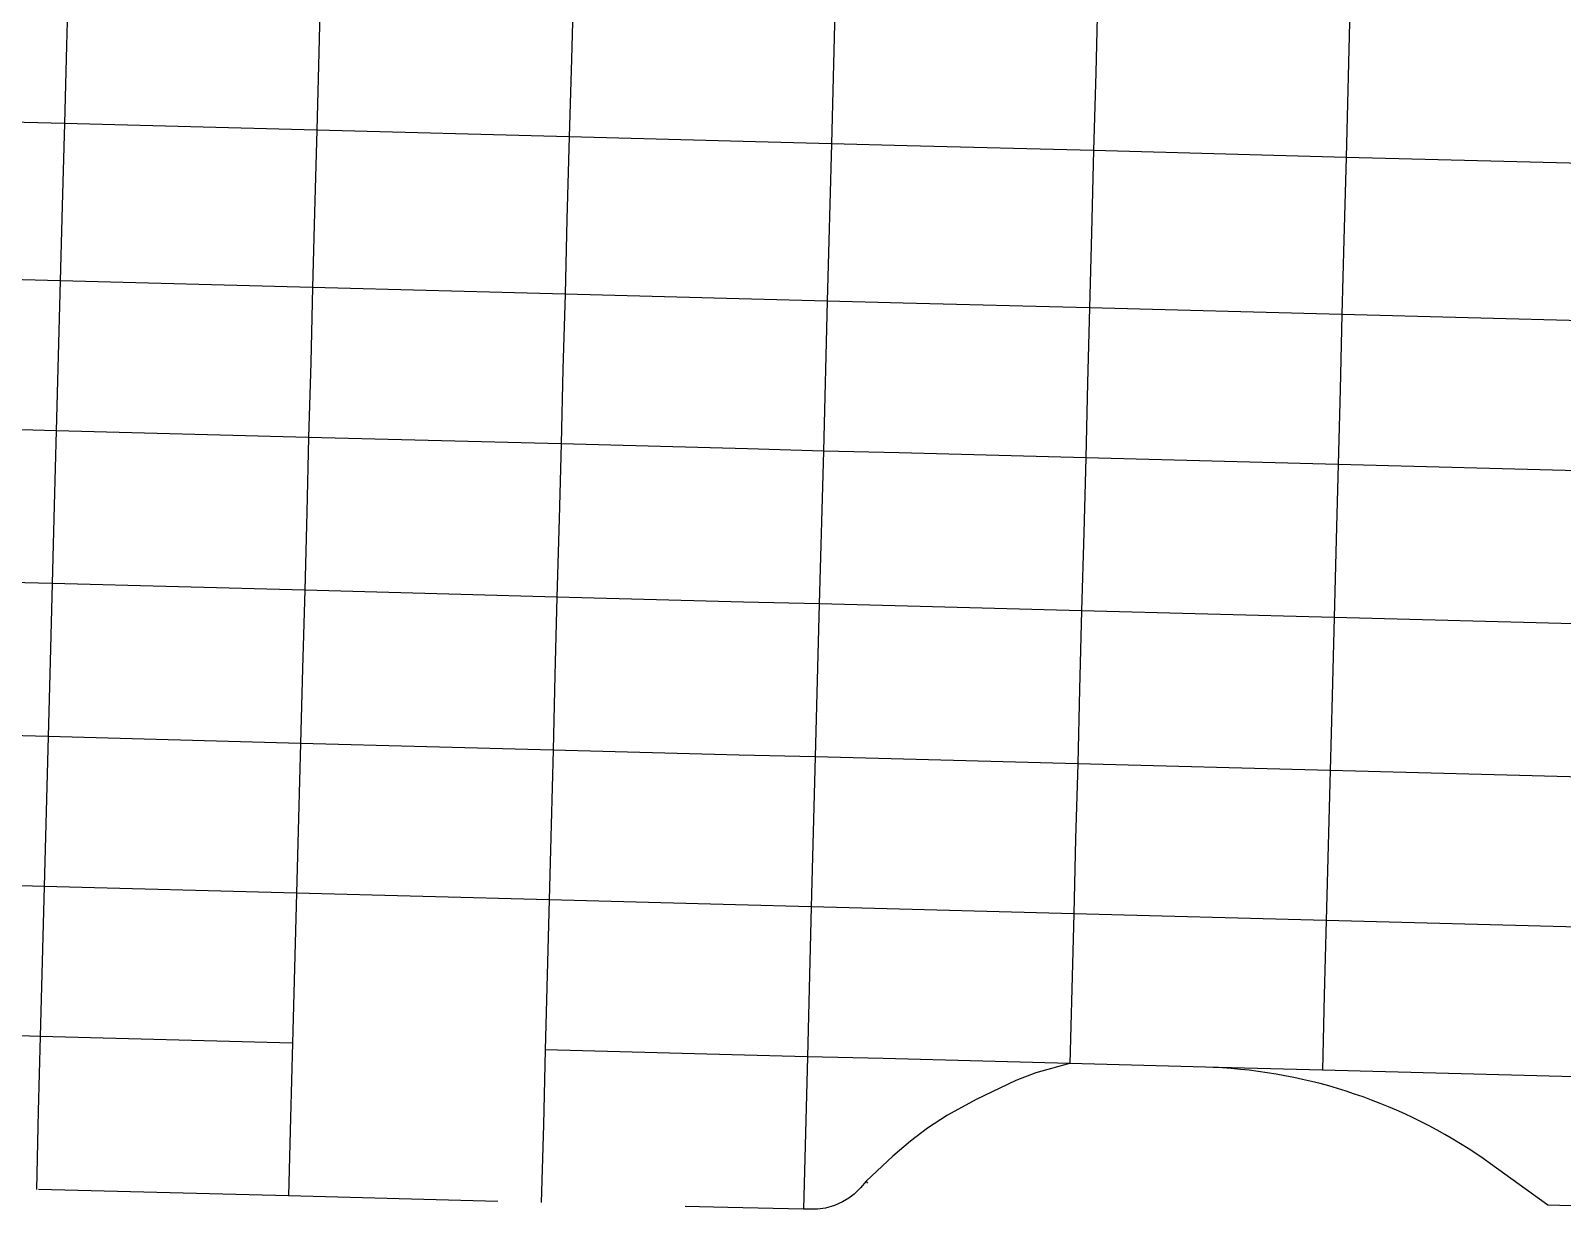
# Model space of a CAD drawing. Header units: inches. Extents: x 486459 to 494398, y 5455945 to 5462335.
# Drawn here: x 489372 to 490418, y 5456041 to 5456846 of the extents above; entities that cross this region are included whole.
import ezdxf

# ---------------------------------------------------------------- set-up
doc = ezdxf.new("R2010")
doc.units = ezdxf.units.IN
doc.header["$MEASUREMENT"] = 0
for name, color, linetype in [('Arterial', 10, 'Continuous'), ('Residential', 10, 'Continuous'), ('Secondary', 10, 'Continuous')]:
    doc.layers.add(name, color=color, linetype=linetype)

msp = doc.modelspace()

# ---------------------------------------------------------------- linework, layer by layer
at = {"layer": 'Arterial', "color": 1, "lineweight": -3, "ltscale": 2}
for p, q in [((489398, 5456883.8, 33.9), (489396.7, 5456835.7, 35.1)), ((489921.8, 5456869.8, 36.4), (489919.1, 5456768.6, 41.9)), ((489396.7, 5456835.7, 35.1), (489395.3, 5456782.5, 36.4)), ((489395.3, 5456782.5, 36.4), (489222.7, 5456787, 38.5)), ((489567.7, 5456777.9, 34), (489395.3, 5456782.5, 36.4)), ((489740, 5456773.3, 38), (489567.7, 5456777.9, 34)), ((489867.3, 5456770, 40.9), (489740, 5456773.3, 38)), ((489919.1, 5456768.6, 41.9), (489867.3, 5456770, 40.9)), ((489919.1, 5456768.6, 41.9), (489916.3, 5456661.3, 43.4)), ((489970.9, 5456767.3, 41.4), (489919.1, 5456768.6, 41.9)), ((490098.2, 5456764, 41), (489970.9, 5456767.3, 41.4)), ((490270.6, 5456759.4, 46.6), (490098.2, 5456764, 41)), ((490443, 5456754.9, 47.4), (490270.6, 5456759.4, 46.6)), ((489916.3, 5456661.3, 43.4), (489913.6, 5456558.9, 45.3)), ((489913.6, 5456558.9, 45.3), (489910.8, 5456454.5, 46.9)), ((489910.8, 5456454.5, 46.9), (489908.1, 5456350, 48.5)), ((489908.1, 5456350, 48.5), (489905.4, 5456247.6, 50.4)), ((489905.4, 5456247.6, 50.4), (489902.7, 5456145.3, 52.3)), ((489902.7, 5456145.3, 52.3), (489900, 5456041.2, 59.4))]:
    msp.add_line(p, q, dxfattribs=at)
at = {"layer": 'Residential', "color": 7, "lineweight": -3}
for p, q in [((489570.3, 5456879.2, 29.5), (489569.1, 5456831.1, 31.9)), ((490273.2, 5456860.7, 39.3), (490270.6, 5456759.4, 46.6)), ((489569.1, 5456831.1, 31.9), (489567.7, 5456777.9, 34)), ((489567.7, 5456777.9, 34), (489566.2, 5456721.7, 36.3)), ((490270.6, 5456759.4, 46.6), (490269.1, 5456703.2, 47.4)), ((489566.2, 5456721.7, 36.3), (489564.8, 5456670.6, 39)), ((490269.1, 5456703.2, 47.4), (490267.8, 5456652, 48.3)), ((489392.5, 5456675.2, 39.8), (489220, 5456679.7, 40.7)), ((489564.8, 5456670.6, 39), (489392.5, 5456675.2, 39.8)), ((489564.8, 5456670.6, 39), (489563.5, 5456619.4, 42)), ((489737.2, 5456666, 40.3), (489564.8, 5456670.6, 39)), ((489864.5, 5456662.6, 42.5), (489737.2, 5456666, 40.3)), ((489916.3, 5456661.3, 43.4), (489864.5, 5456662.6, 42.5)), ((489968.1, 5456659.9, 43.3), (489916.3, 5456661.3, 43.4)), ((490095.4, 5456656.6, 42.8), (489968.1, 5456659.9, 43.3)), ((490267.8, 5456652, 48.3), (490095.4, 5456656.6, 42.8)), ((490267.8, 5456652, 48.3), (490266.5, 5456600.9, 48.9)), ((490440.2, 5456647.5, 51.3), (490267.8, 5456652, 48.3)), ((489563.5, 5456619.4, 42), (489562.1, 5456568.2, 43.8)), ((490266.5, 5456600.9, 48.9), (490265.2, 5456549.7, 49.6)), ((489389.7, 5456572.8, 40.2), (489217.3, 5456577.4, 43.7)), ((489562.1, 5456568.2, 43.8), (489389.7, 5456572.8, 40.2)), ((489562.1, 5456568.2, 43.8), (489560.8, 5456517.1, 43.7)), ((489734.5, 5456563.7, 41.1), (489562.1, 5456568.2, 43.8)), ((489861.8, 5456560.3, 44.2), (489734.5, 5456563.7, 41.1)), ((489913.6, 5456558.9, 45.3), (489861.8, 5456560.3, 44.2)), ((489965.4, 5456557.6, 45.2), (489913.6, 5456558.9, 45.3)), ((490092.8, 5456554.2, 45.4), (489965.4, 5456557.6, 45.2)), ((490265.2, 5456549.7, 49.6), (490092.8, 5456554.2, 45.4)), ((490265.2, 5456549.7, 49.6), (490263.8, 5456498.5, 50.7)), ((490437.5, 5456545.2, 52.4), (490265.2, 5456549.7, 49.6)), ((489560.8, 5456517.1, 43.7), (489559.4, 5456463.8, 43.2)), ((490263.8, 5456498.5, 50.7), (490262.4, 5456445.2, 51.9)), ((489559.4, 5456463.8, 43.2), (489557.9, 5456410.4, 43)), ((490262.4, 5456445.2, 51.9), (490261, 5456391.8, 52.7)), ((489557.9, 5456410.4, 43), (489556.6, 5456359.3, 43.6)), ((490261, 5456391.8, 52.7), (490259.7, 5456340.7, 53.5)), ((489384.2, 5456363.9, 42.4), (489211.8, 5456368.5, 46.3)), ((489556.6, 5456359.3, 43.6), (489384.2, 5456363.9, 42.4)), ((489556.6, 5456359.3, 43.6), (489555.2, 5456308.2, 44.4)), ((489729, 5456354.7, 44.6), (489556.6, 5456359.3, 43.6)), ((489856.2, 5456351.3, 47.4), (489729, 5456354.7, 44.6)), ((489908.1, 5456350, 48.5), (489856.2, 5456351.3, 47.4)), ((489959.9, 5456348.7, 49.5), (489908.1, 5456350, 48.5)), ((490087.3, 5456345.3, 52.6), (489959.9, 5456348.7, 49.5)), ((490259.7, 5456340.7, 53.5), (490087.3, 5456345.3, 52.6)), ((490259.7, 5456340.7, 53.5), (490258.3, 5456289.5, 55.7)), ((490432, 5456336.2, 54.3), (490259.7, 5456340.7, 53.5)), ((489555.2, 5456308.2, 44.4), (489553.9, 5456257.1, 45.3)), ((490258.3, 5456289.5, 55.7), (490257, 5456238.4, 57.4)), ((489381.5, 5456261.6, 46.1), (489209.1, 5456266.2, 48.1)), ((489553.9, 5456257.1, 45.3), (489381.5, 5456261.6, 46.1)), ((489553.9, 5456257.1, 45.3), (489552.4, 5456205.9, 46.4)), ((489726.4, 5456252.4, 45.1), (489553.9, 5456257.1, 45.3)), ((489853.6, 5456249, 48.3), (489726.4, 5456252.4, 45.1)), ((489905.4, 5456247.6, 50.4), (489853.6, 5456249, 48.3)), ((489957.2, 5456246.4, 51.3), (489905.4, 5456247.6, 50.4)), ((490084.6, 5456243, 55.5), (489957.2, 5456246.4, 51.3)), ((490257, 5456238.4, 57.4), (490084.6, 5456243, 55.5)), ((490257, 5456238.4, 57.4), (490255.7, 5456187.3, 60.4)), ((490429.4, 5456233.9, 56.8), (490257, 5456238.4, 57.4)), ((489552.4, 5456205.9, 46.4), (489551.1, 5456154.7, 47.7)), ((490255.7, 5456187.3, 60.4), (490254.4, 5456136.2, 65.6)), ((489378.7, 5456159.2, 50.3), (489206.4, 5456163.9, 51)), ((489551.1, 5456154.7, 47.7), (489378.7, 5456159.2, 50.3)), ((489551.1, 5456154.7, 47.7), (489549.7, 5456103.6, 50)), ((489851, 5456146.7, 50.7), (489723.7, 5456150.1, 46.6)), ((489902.7, 5456145.3, 52.3), (489851, 5456146.7, 50.7)), ((489954.5, 5456144.1, 53), (489902.7, 5456145.3, 52.3)), ((490081.9, 5456140.7, 64.6), (489954.5, 5456144.1, 53)), ((490254.4, 5456136.2, 65.6), (490174.6, 5456138.3, 66)), ((490426.7, 5456131.7, 60.7), (490254.4, 5456136.2, 65.6)), ((489549.7, 5456103.6, 50), (489548.3, 5456050.4, 51.8)), ((489943.9, 5456059, 61.7), (489942.8, 5456060.4, 61.5))]:
    msp.add_line(p, q, dxfattribs=at)
at = {"layer": 'Secondary', "color": 1, "lineweight": -3}
for p, q in [((489742.8, 5456874.6, 34.7), (489741.5, 5456826.5, 36.3)), ((490100.8, 5456865.1, 34.8), (490099.6, 5456817.1, 37.5)), ((489741.5, 5456826.5, 36.3), (489740, 5456773.3, 38)), ((490099.6, 5456817.1, 37.5), (490098.2, 5456764, 41)), ((489395.3, 5456782.5, 36.4), (489393.8, 5456726.3, 38.1)), ((489740, 5456773.3, 38), (489738.5, 5456717.1, 39)), ((490098.2, 5456764, 41), (490096.8, 5456707.8, 41.7)), ((489393.8, 5456726.3, 38.1), (489392.5, 5456675.2, 39.8)), ((489738.5, 5456717.1, 39), (489737.2, 5456666, 40.3)), ((490096.8, 5456707.8, 41.7), (490095.4, 5456656.6, 42.8)), ((489392.5, 5456675.2, 39.8), (489391.1, 5456624, 40)), ((489737.2, 5456666, 40.3), (489735.8, 5456614.8, 40.9)), ((490095.4, 5456656.6, 42.8), (490094.1, 5456605.4, 44)), ((489391.1, 5456624, 40), (489389.7, 5456572.8, 40.2)), ((489735.8, 5456614.8, 40.9), (489734.5, 5456563.7, 41.1)), ((490094.1, 5456605.4, 44), (490092.8, 5456554.2, 45.4)), ((489389.7, 5456572.8, 40.2), (489388.4, 5456521.7, 40.5)), ((489734.5, 5456563.7, 41.1), (489733.1, 5456512.5, 42.7)), ((490092.8, 5456554.2, 45.4), (490091.4, 5456503.1, 47)), ((489388.4, 5456521.7, 40.5), (489387, 5456468.4, 41)), ((489733.1, 5456512.5, 42.7), (489731.7, 5456459.2, 43.9)), ((490091.4, 5456503.1, 47), (490090, 5456449.8, 49)), ((489387, 5456468.4, 41), (489214.6, 5456473, 45)), ((489387, 5456468.4, 41), (489385.6, 5456415.1, 41.5)), ((489559.4, 5456463.8, 43.2), (489387, 5456468.4, 41)), ((489731.7, 5456459.2, 43.9), (489559.4, 5456463.8, 43.2)), ((489731.7, 5456459.2, 43.9), (489730.3, 5456405.9, 44.1)), ((489859.1, 5456455.8, 46.1), (489731.7, 5456459.2, 43.9)), ((489910.8, 5456454.5, 46.9), (489859.1, 5456455.8, 46.1)), ((489962.7, 5456453.1, 47.7), (489910.8, 5456454.5, 46.9)), ((490090, 5456449.8, 49), (489962.7, 5456453.1, 47.7)), ((490090, 5456449.8, 49), (490088.6, 5456396.4, 50.7)), ((490262.4, 5456445.2, 51.9), (490090, 5456449.8, 49)), ((490434.8, 5456440.7, 53.2), (490262.4, 5456445.2, 51.9)), ((489385.6, 5456415.1, 41.5), (489384.2, 5456363.9, 42.4)), ((489730.3, 5456405.9, 44.1), (489729, 5456354.7, 44.6)), ((490088.6, 5456396.4, 50.7), (490087.3, 5456345.3, 52.6)), ((489384.2, 5456363.9, 42.4), (489382.9, 5456312.7, 43.3)), ((489729, 5456354.7, 44.6), (489727.7, 5456303.6, 44.7)), ((490087.3, 5456345.3, 52.6), (490085.9, 5456294.1, 53.9)), ((489382.9, 5456312.7, 43.3), (489381.5, 5456261.6, 46.1)), ((489727.7, 5456303.6, 44.7), (489726.4, 5456252.4, 45.1)), ((490085.9, 5456294.1, 53.9), (490084.6, 5456243, 55.5)), ((489381.5, 5456261.6, 46.1), (489380.2, 5456210.4, 48.4)), ((489726.4, 5456252.4, 45.1), (489725, 5456201.3, 46)), ((490084.6, 5456243, 55.5), (490083.3, 5456191.8, 59.7)), ((489380.2, 5456210.4, 48.4), (489378.7, 5456159.2, 50.3)), ((489725, 5456201.3, 46), (489723.7, 5456150.1, 46.6)), ((490083.3, 5456191.8, 59.7), (490081.9, 5456140.7, 64.6)), ((489378.7, 5456159.2, 50.3), (489377.4, 5456108.1, 52)), ((489723.7, 5456150.1, 46.6), (489722.4, 5456098.9, 49.1)), ((490174.6, 5456138.3, 66), (490081.9, 5456140.7, 64.6)), ((490081.9, 5456140.7, 64.6), (490081.9, 5456140.7, 64.6)), ((489377.4, 5456108.1, 52), (489376.3, 5456054.8, 53.8)), ((489722.4, 5456098.9, 49.1), (489721, 5456045.8, 52.6)), ((489548.3, 5456050.4, 51.8), (489377.5, 5456054.8, 53.8)), ((489691.2, 5456046.6, 52.5), (489548.3, 5456050.4, 51.8)), ((489848.3, 5456042.5, 56.5), (489819.3, 5456043.2, 55.6)), ((489900, 5456041.2, 59.4), (489848.3, 5456042.5, 56.5)), ((490460.8, 5456042.6, 63.3), (490408.4, 5456044, 67.6))]:
    msp.add_line(p, q, dxfattribs=at)
for points in [[(490081.7, 5456140.7, 64.6), (490058.8, 5456134.4, 63.5), (490045.1, 5456129.2, 63.7), (490017.9, 5456116.2, 63.3), (489998.4, 5456105.5, 62.6), (489984.7, 5456096.5, 62.2), (489973.1, 5456087.8, 62.4), (489961, 5456077.5, 62), (489942.8, 5456060.4, 61.5)], [(490342.4, 5456089.8, 66.6), (490338.1, 5456092.2, 66.6), (490332.8, 5456095.2, 66.7), (490327.3, 5456098.1, 66.4), (490321.9, 5456100.9, 66.4), (490316.3, 5456103.7, 66.5), (490310.8, 5456106.3, 66.3), (490305.1, 5456108.8, 66.8), (490299.5, 5456111.2, 66.8), (490293.8, 5456113.5, 66.8), (490288, 5456115.8, 66.8), (490282.3, 5456117.9, 66.5), (490276.4, 5456119.9, 66.5), (490270.6, 5456121.8, 66.5), (490264.7, 5456123.6, 66.5), (490258.8, 5456125.4, 66.4), (490252.9, 5456127, 66.4), (490246.9, 5456128.5, 66.5), (490240.9, 5456129.9, 66.4), (490234.9, 5456131.2, 66.5), (490228.8, 5456132.4, 66.5), (490222.8, 5456133.5, 66.6), (490216.7, 5456134.4, 66.6), (490210.6, 5456135.3, 66.3), (490204.5, 5456136.1, 66.3), (490198.4, 5456136.7, 66.2), (490192.2, 5456137.3, 66.2), (490186.1, 5456137.7, 66.1), (490179.9, 5456138.1, 66.1), (490174.6, 5456138.3, 66)], [(490408.4, 5456044, 67.6), (490369.2, 5456072.3, 67.4), (490364.2, 5456075.8, 67.4), (490359.1, 5456079.3, 67.4), (490353.9, 5456082.7, 66.9), (490348.7, 5456085.9, 66.9), (490343.5, 5456089.1, 66.6), (490342.4, 5456089.8, 66.6)], [(489942.8, 5456060.4, 61.5), (489938.9, 5456055.8, 60.8), (489934.7, 5456051.6, 60.8), (489931.1, 5456048.9, 60.8), (489926.7, 5456046.3, 60.3), (489921.3, 5456043.8, 60.3), (489915, 5456042, 59.7), (489909.7, 5456041.2, 59.7), (489900, 5456041.2, 59.4)]]:
    msp.add_polyline3d(points, dxfattribs=at)

doc.saveas('drawing.dxf')
